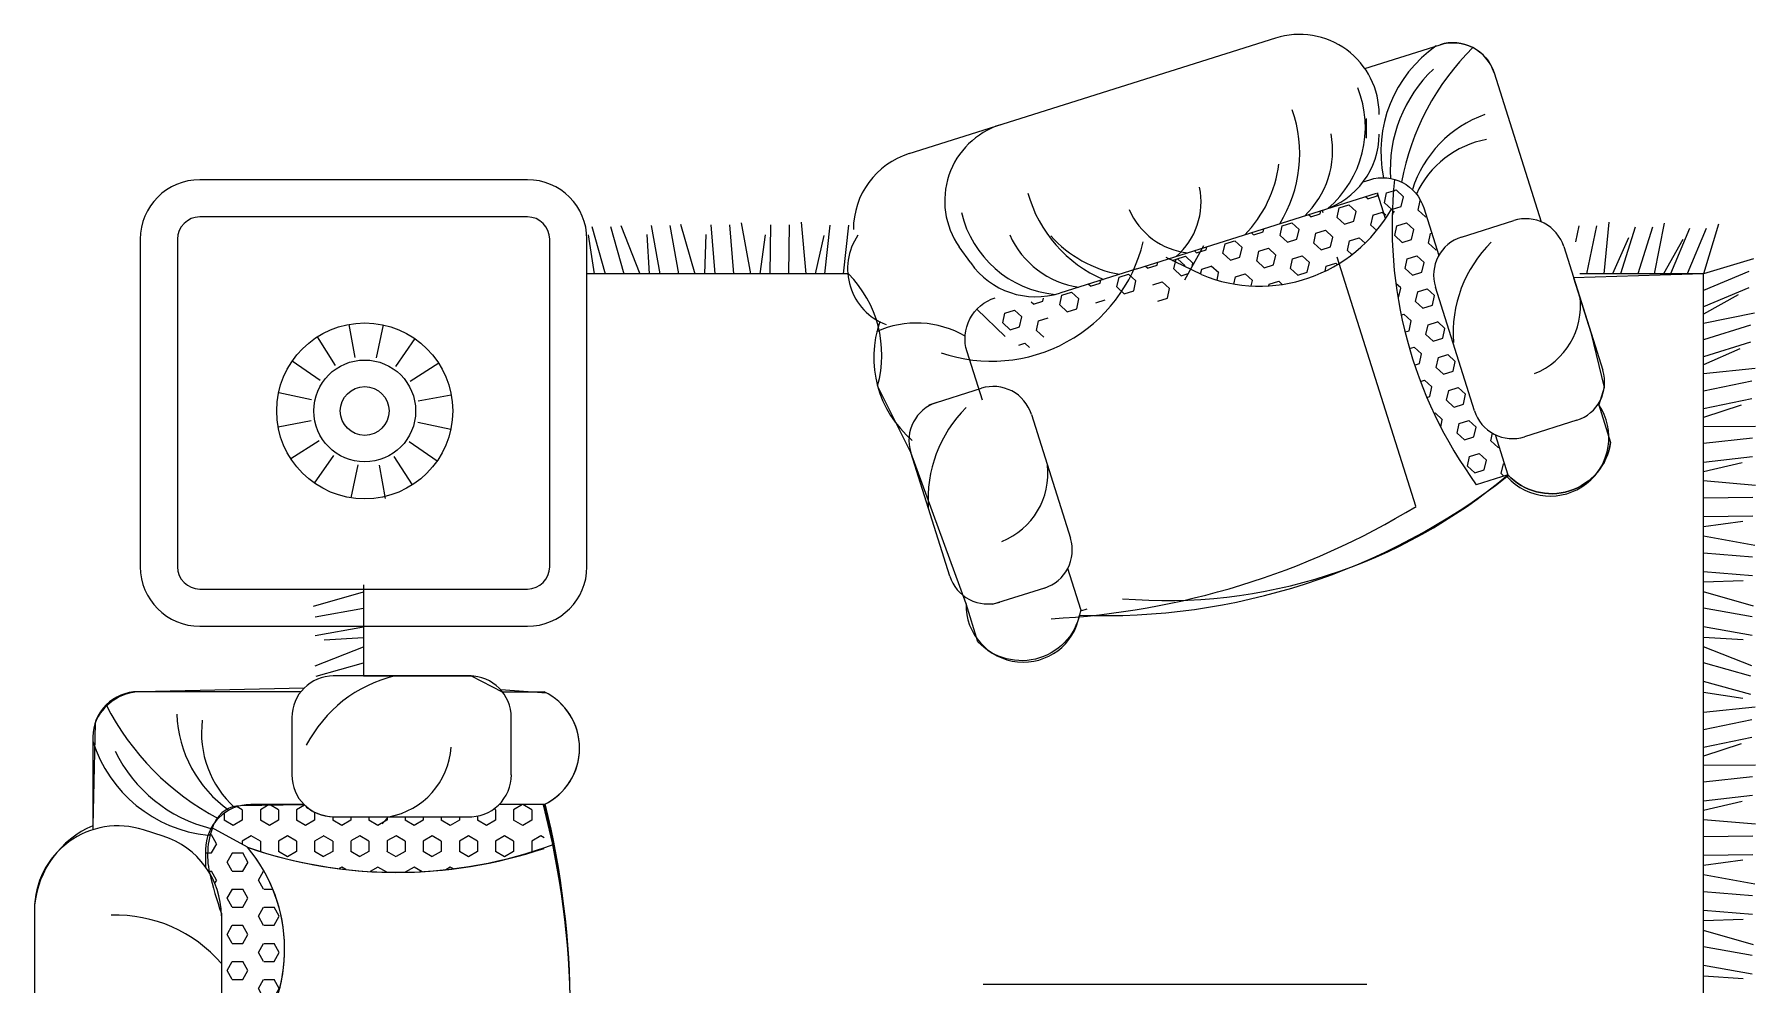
# Model space of a CAD drawing. Header units: inches. Extents: x -0.4 to 42.1, y 14 to 38.8.
# Drawn here: x 37.109 to 39.239, y 26.275 to 27.452 of the extents above; entities that cross this region are included whole.
import ezdxf

# ---------------------------------------------------------------- set-up
doc = ezdxf.new("R2010")
doc.units = ezdxf.units.IN
doc.header["$MEASUREMENT"] = 0
doc.layers.add('02', color=2, linetype='Continuous')
doc.layers.add('8', color=8, linetype='Continuous')

msp = doc.modelspace()

# ---------------------------------------------------------------- hatches: boundary and pattern name
at = {"layer": '8'}
h = msp.add_hatch(dxfattribs=at)
h.set_pattern_fill('HEX', color=256, scale=0.1042352424840904, angle=252.5039335262855, style=0)
h.set_pattern_definition([(17.49606647371444, (-26.18031542604338, 29.28417887822825), (-0.006427637197847557, 0.02039074187357888), [0.01234364713627381, -0.02468729427254763]), (137.4960664737144, (-26.18031542604338, 29.28417887822825), (-0.01444508186560662, -0.01576186803643524), [0.01234364713627385, -0.02468729427254769]), (77.49606647371444, (-26.16854282557513, 29.28788987629041), (-0.02087271906345419, 0.004628873837143632), [0.01234364713627386, -0.02468729427254772])])
edge = h.paths.add_edge_path()
edge.add_line((38.77132176169657, 27.25534850111972), (38.51307822966014, 27.17394411951345))
edge.add_line((38.51307822977655, 27.1739441194989), (38.55327069600575, 27.15427638861393))
edge.add_ellipse((38.62508558579252, 27.32756950121648), major_axis=(0.1326421525574865, 0.1326421525574865), ratio=0.9999999999999911, start_angle=202.4902553346134, end_angle=281.3812966905751)
edge.add_line((38.78129466487557, 27.22371092008352), (38.77132176181298, 27.25534850111972))
h = msp.add_hatch(dxfattribs=at)
h.set_pattern_fill('HEX', color=256, scale=0.1042352424840904, angle=252.5039335262855, style=0)
h.set_pattern_definition([(17.49606647371444, (-26.40435939091737, 29.21355499748124), (-0.006427637197847557, 0.02039074187357888), [0.01234364713627381, -0.02468729427254763]), (137.4960664737144, (-26.40435939091737, 29.21355499748124), (-0.01444508186560662, -0.01576186803643524), [0.01234364713627385, -0.02468729427254769]), (77.49606647371444, (-26.39258679044913, 29.2172659955434), (-0.02087271906345419, 0.004628873837143632), [0.01234364713627386, -0.02468729427254772])])
edge = h.paths.add_edge_path()
edge.add_ellipse((38.89025750201658, 27.15377858108359), major_axis=(0.03491310637853744, -0.03491310637853746), ratio=0.9999999999997476, start_angle=195.695911542383, end_angle=242.4960664737601, ccw=False)
edge.add_line((38.84720116485373, 27.17794471071493), (38.82858506571033, 27.23700157106605))
edge.add_ellipse((38.77772743235805, 27.22097005941423), major_axis=(0.03770615488881554, -0.03770615488881555), ratio=0.9999999999999591, start_angle=62.49606647372099, end_angle=118.9700433966646)
edge.add_ellipse((39.33342397682831, 27.21442736147246), major_axis=(0.384701378553932, -0.3847013785539322), ratio=1, start_angle=218.902022859241, end_angle=261.0710694975551)
edge.add_line((38.89367535458409, 26.89409714058666), (38.93278989141804, 26.90642695445085))
edge.add_line((38.93278989130162, 26.90642695445085), (38.91713078813159, 26.95610317602796))
edge.add_ellipse((38.93854546108746, 27.00059207101394), major_axis=(0.03491310637852932, 0.03491310637852932), ratio=0.9999999999999356, start_angle=152.4960664737415, end_angle=199.2962214049113, ccw=False)
edge.add_line((38.89145505991296, 26.98574807875075), (38.84316710072567, 27.13893458882039))
h = msp.add_hatch(dxfattribs=at)
h.set_pattern_fill('HEX', color=256, scale=0.1034515188563905, angle=360, style=0)
h.set_pattern_definition([(270, (14.85596788725347, 89.5324169665149), (-0.0223979108530048, 5.998114310673222e-18), [0.01293143985704881, -0.02586287971409762]), (150, (14.85596788725347, 89.5324169665149), (0.0111989554265024, 0.01939715979040134), [0.01293143985704881, -0.02586287971409762]), (209.9999999999999, (14.85596788725347, 89.5194855266494), (-0.0111989554265024, 0.01939715979040135), [0.0129314398570488, -0.02586287971409761])])
edge = h.paths.add_edge_path()
edge.add_ellipse((37.64723243079611, 26.53466148516263), major_axis=(0.03657563525370938, 0.03657563525370935), ratio=0.9999999999997989, start_angle=225.0000000000057, end_angle=269.9557809491414)
edge.add_line((37.68377982712813, 26.49805763288559), (37.7395050981268, 26.49805763288559))
edge.add_line((37.73950509824321, 26.49805763288559), (37.73950509824321, 26.44378111014185))
edge.add_ellipse((37.55794768249147, 26.98404765407422), major_axis=(0.403020491818402, 0.4030204918184015), ratio=1, start_angle=205.9942564104502, end_angle=243.57500302384722, ccw=False)
edge.add_line((37.37233379790091, 26.445161284388), (37.327639356181, 26.46947228568415))
edge.add_ellipse((37.37639026697256, 26.44219381270914), major_axis=(-0.03950168607399885, 0.03950168607399886), ratio=0.9999999999999222, start_angle=-45.00000000000222, end_angle=15.770894064876074, ccw=False)
edge.add_line((37.37639026697256, 26.49805763288559), (37.4424195627635, 26.49805763288559))
edge.add_ellipse((37.47896695932836, 26.53466148516263), major_axis=(-0.03657563525370709, 0.03657563525370709), ratio=0.9999999999998351, start_angle=90.04421905087239, end_angle=135.0000000000134)
edge.add_line((37.47896695932836, 26.48293572572975), (37.64723243091252, 26.48293572572975))
h = msp.add_hatch(dxfattribs=at)
h.set_pattern_fill('HEX', color=256, scale=0.1034515188563905, angle=360, style=0)
h.set_pattern_definition([(0, (16.21066372799219, 31.58958639436269), (9.946670533003043e-18, 0.0223979108530048), [0.01293143985704881, -0.02586287971409762]), (120, (16.21066372799219, 31.58958639436269), (-0.01939715979040135, -0.01119895542650239), [0.01293143985704879, -0.02586287971409758]), (59.99999999999997, (16.22359516778493, 31.58958639436269), (-0.01939715979040134, 0.01119895542650241), [0.01293143985704881, -0.02586287971409762])])
edge = h.paths.add_edge_path()
edge.add_line((37.34002341310956, 25.91179812627188), (37.34002341310956, 26.19546194022796))
edge.add_line((37.34002341310956, 26.19546194024251), (37.37477524920364, 26.19546194024251))
edge.add_ellipse((37.22180549734735, 26.07209600399465), major_axis=(0.1389584455364147, 0.1389584455364147), ratio=0.9999999999999867, start_angle=274.9941888609105, end_angle=353.8852302168077, ccw=False)
edge.add_line((37.37233337810726, 25.94576209612233), (37.34002341299315, 25.91179812627188))
edge = h.paths.add_edge_path()
edge.add_line((37.34002341310956, 26.19546194024251), (37.34002341310956, 26.36037422373584))
edge.add_ellipse((37.236571894302, 26.36037422372128), major_axis=(0.07315127050739863, 0.07315127050739863), ratio=0.9999999999999789, start_angle=315.0000000000015, end_angle=350.7537997197416)
edge.add_line((37.32052644672335, 26.42082130682347), (37.32052644672335, 26.44219381270914))
edge.add_ellipse((37.37639026697256, 26.44219381270914), major_axis=(0.03950168607400213, 0.03950168607400212), ratio=0.9999999999999782, start_angle=105.7708940648707, end_angle=134.9999999999916, ccw=False)
edge.add_line((37.32763935606458, 26.46947228568415), (37.37233379778449, 26.445161284388))
edge.add_ellipse((37.22180549734735, 26.31882787647583), major_axis=(0.1389584455364161, 0.138958445536416), ratio=0.9999999999999966, start_angle=276.11476978319104, end_angle=355.0056208364281, ccw=False)
edge.add_line((37.37477524908722, 26.19546194024251), (37.34002341299315, 26.19546194024251))

# ---------------------------------------------------------------- linework, layer by layer
at = {"layer": '02'}
for p, q in [((38.19154086666644, 27.30424672719191), (38.64559172633567, 27.44737414319052)), ((38.75555244325191, 27.4096689742476), (38.84876122492828, 27.43905055516034)), ((38.91565036987417, 27.40422443348898), (38.97379937609189, 27.21975518890058)), ((38.75772227933162, 27.32314837823315), (38.75780314281114, 27.34775425399521)), ((37.71886412384451, 27.2718444288078), (37.31333417007231, 27.2718444288078)), ((38.47358910603911, 27.16149622715993), (38.77016851426565, 27.25498497060135)), ((38.75372133128808, 27.26931391623321), (38.76169592076444, 27.27182769273741)), ((38.78129466487557, 27.22371092008352), (38.77132176169657, 27.25534850111972)), ((38.77164065469519, 27.25433685981652), (38.77190583319866, 27.25553261403211)), ((38.77981881871351, 27.24336863689341), (38.78249130029694, 27.25541950686993)), ((38.7824912863271, 27.25541950522556), (38.79113329299257, 27.25814366717923)), ((38.7042532044416, 27.23075703788009), (38.70326401041352, 27.23389511129453)), ((38.78891892898359, 27.23502877627134), (38.77981881033161, 27.24336864815659)), ((38.78891892339566, 27.23502876334924), (38.78977455133104, 27.23529847721902)), ((38.78956291526087, 27.22876078477229), (38.79246796229386, 27.23281695110591)), ((38.82858506571033, 27.23700157106605), (38.84720116485373, 27.17794471071493)), ((37.71886412384451, 27.22576147949831), (37.31333417007231, 27.22576147949831)), ((37.79886361914218, 27.21378673475219), (37.81511744884305, 27.15511408375851)), ((37.82183638172687, 27.21378706084606), (37.8380897536827, 27.15511408375851)), ((37.83453967985228, 27.2150087535013), (37.85804557175838, 27.15511408375851)), ((37.87210753657386, 27.21506608519512), (37.88271057772913, 27.15511408375851)), ((37.89531729793639, 27.21506636629447), (37.90591985224277, 27.15511408375851)), ((37.90837651309089, 27.21697192287347), (37.92608261811078, 27.15511408375851)), ((37.94603026522786, 27.21580250103243), (37.95088649498761, 27.15511408375851)), ((37.9692668340122, 27.21580273456157), (37.97412255224303, 27.15511408375851)), ((37.98345252922267, 27.21837489807904), (37.99519849828907, 27.15511408375851)), ((38.01996234924995, 27.21598931316503), (38.01902778869957, 27.15511408375851)), ((38.04301529149056, 27.21598949702848), (38.04208019962066, 27.15511408375851)), ((38.05775256296151, 27.21920497356432), (38.06343202250541, 27.15511408375851)), ((38.09323424826839, 27.21562482978725), (38.08651736103461, 27.15511408375851)), ((38.11647290484511, 27.21562496232609), (38.10975547139064, 27.15511408375851)), ((38.78154799998269, 27.22773285385147), (38.77940889382266, 27.22969325370314)), ((38.87541350959332, 27.2008689823163), (38.9400361315766, 27.22123953920191)), ((39.02044338806995, 27.21471235172458), (39.01629748781674, 27.19484735506221)), ((39.04250631764994, 27.21471243173101), (39.03006737660148, 27.15511408375851)), ((39.05794256603808, 27.21912161249593), (39.05139010962561, 27.15511408375851)), ((39.09041622005866, 27.2132601425149), (39.07236898182423, 27.15511408375851)), ((39.11168172936418, 27.21326016927587), (39.09363392977507, 27.15511408375851)), ((39.12637497162909, 27.21820893089562), (39.11376788308375, 27.15511408375851)), ((39.15778004708231, 27.21128135359713), (39.13428739392661, 27.15511408375851)), ((39.17805555234195, 27.21128132685071), (39.15456233759873, 27.15511408375851)), ((39.19363287142009, 27.21672485258414), (39.17508532204197, 27.15511408375851)), ((37.23960145124697, 27.1981117099097), (37.23960145124697, 26.79258175599198)), ((37.28568440051281, 27.1981117099097), (37.28568440051281, 26.79258175599198)), ((37.74651389363684, 26.79258175599198), (37.74651389363684, 27.1981117099097)), ((37.79259684290268, 26.79258175599198), (37.79259684290268, 27.1981117099097)), ((37.79402316365854, 27.20358602996957), (37.80163198248015, 27.15511408375851)), ((37.8665649469895, 27.2040898094604), (37.86953176119827, 27.15511408375851)), ((37.93983573610426, 27.20415005718342), (37.93813367750958, 27.15511408375851)), ((38.01317197903522, 27.20376622754366), (38.0068164617242, 27.15511408375851)), ((38.08590953149364, 27.20294179655712), (38.07495811236554, 27.15511408375851)), ((38.53279268140436, 27.14782124100411), (38.55630319988818, 27.1903515518391)), ((39.08222605036103, 27.20000491776254), (39.06242108325937, 27.15511408375851)), ((39.14926660833412, 27.19791906679557), (39.1252841747319, 27.15511408375851)), ((38.26772111448922, 27.16868858790649), (38.25354428593532, 27.18880010681851)), ((38.49844723897517, 27.16588219706709), (38.49926981310823, 27.16959138469638)), ((38.55327069600575, 27.15427638862848), (38.50962055478708, 27.1756360938055)), ((38.51931995809541, 27.16125332322945), (38.52199243944601, 27.17330419319142)), ((38.521992425709, 27.17330419151795), (38.53376502594442, 27.17701518958011)), ((38.54286515018434, 27.16867533045688), (38.53376503153235, 27.17701520235669)), ((38.5418900424102, 27.16427828318074), (38.54286515856624, 27.16867531936832)), ((38.8188020380167, 26.86736756400596), (38.72155123184898, 27.17588156777883)), ((39.00197052494154, 27.18899313023239), (39.05025848401242, 27.0358066201773)), ((39.23669609105677, 27.17366163300567), (39.17508532204197, 27.15511408375851)), ((38.47358910603911, 27.16149622715993), (38.378120927182, 27.13140243158368)), ((38.42781163709701, 27.14361620867958), (38.42863421123006, 27.14732539630886)), ((38.44868435621724, 27.13898733484193), (38.45135683756784, 27.1510382048039)), ((38.45135682383084, 27.15103820311588), (38.46312942429908, 27.15474920119259)), ((38.47222954830617, 27.14640934204026), (38.46312942965419, 27.15474921394007)), ((38.48667463035785, 27.16217121007894), (38.4838736777147, 27.1647381639089)), ((38.48667462476992, 27.16217119731691), (38.49844722523817, 27.16588219537907)), ((38.52842006836549, 27.1529134624182), (38.51931994971351, 27.16125333431801)), ((38.52842006301039, 27.15291344964162), (38.53712438633197, 27.15565725526931)), ((39.17508532204197, 27.15511408375851), (39.01411172169723, 27.15047695355706)), ((39.01411172169723, 27.15047695355706), (39.03554786466525, 27.08247391569994)), ((39.23125256509051, 27.15808431407304), (39.17508532204197, 27.13459109928617)), ((38.37804875433908, 27.11672134645442), (38.38072123592251, 27.12877221641638)), ((38.3807212221855, 27.12877221472836), (38.39249382242092, 27.13248321279052)), ((38.40159394642801, 27.12414335363819), (38.39249382777602, 27.132483225538)), ((38.41603902847969, 27.13990522167687), (38.41323807606936, 27.14247217550683)), ((38.41603902312458, 27.13990520891484), (38.42781162336, 27.14361620699156)), ((38.45778446648733, 27.13064747401613), (38.44868434783534, 27.13898734590139)), ((38.45778446113222, 27.13064746123955), (38.46955706136764, 27.13435845931626)), ((38.46955707510465, 27.13435846100429), (38.47222955668808, 27.14640933096625)), ((38.4931022620713, 27.14178045544059), (38.50487486230672, 27.14549145350275)), ((38.51397498654664, 27.13715159437952), (38.50487486789466, 27.14549146627933)), ((38.51130251334511, 27.12510071332899), (38.51397499492855, 27.13715158329096)), ((38.89145505991296, 26.98574807875075), (38.84316710084208, 27.13893458882039)), ((39.23125259186604, 27.13780880881341), (39.17508532204197, 27.1143161555704)), ((39.21789030525365, 27.12929536991969), (39.17508532204197, 27.10531293634658)), ((38.31020425217689, 27.07765575906187), (38.27524567865298, 27.11136830189598)), ((38.30741315246091, 27.0944553580669), (38.31008563404434, 27.10650622802887)), ((38.31008562030733, 27.10650622634084), (38.32185822054275, 27.11021722440301)), ((38.33095834478267, 27.10187736523612), (38.32185822589786, 27.11021723713593)), ((38.34540342660152, 27.1176392332748), (38.3426024741912, 27.12020618711931)), ((38.34540342124642, 27.11763922052733), (38.35717602148183, 27.12135021858949)), ((38.35717603521884, 27.12135022029206), (38.35799860958473, 27.12505940790679)), ((38.38714886460916, 27.10838148559951), (38.37804874595717, 27.11672135749932)), ((38.38714885925405, 27.10838147285203), (38.39892145948947, 27.1120924709142)), ((38.39892147322648, 27.11209247261677), (38.40159395480991, 27.12414334257874)), ((38.42246666019314, 27.11951446705307), (38.43423926042855, 27.12322546511523)), ((38.49952989913986, 27.12138971356426), (38.51130249960811, 27.12510071164097)), ((39.23818016917907, 27.10640373336019), (39.17508532204197, 27.09379664475664)), ((37.49796201525719, 27.09268137626741), (37.50544181190894, 27.05156742869103)), ((37.5404761250084, 27.09198453714298), (37.53165292953604, 27.05113780820493)), ((38.31651326273099, 27.08611549719744), (38.30741314407901, 27.09445536909725)), ((38.31651325737589, 27.08611548446452), (38.32828585784414, 27.08982648252668)), ((38.32828587158114, 27.08982648422925), (38.33095835293175, 27.10187735419122)), ((38.35825870097146, 27.0768577495367), (38.34915858231948, 27.08519762143651)), ((38.34915859046855, 27.08519761039161), (38.35183107205198, 27.09724848035357)), ((38.35183105831497, 27.097248478651), (38.36360365855039, 27.10095947671316)), ((39.23323140763209, 27.09171049109527), (39.17508532204197, 27.07366269128788)), ((37.45841743032911, 27.0770557261897), (37.48106148796619, 27.04193378579321)), ((37.57948737223164, 27.0750712962511), (37.55570443607398, 27.04071033017344)), ((38.32726289778479, 27.06708713875951), (38.33471349491269, 27.06943574065035)), ((38.34048599008933, 27.06414551205335), (38.3347135002678, 27.06943575339783)), ((39.03554786466525, 27.08247391569994), (39.05212132543788, 27.01452601183364)), ((39.23323138085657, 27.0704449817752), (39.17508532204197, 27.05239774352622)), ((39.21997615606055, 27.06225481193205), (39.17508532204197, 27.04244984499046)), ((37.42786267543674, 27.04748645048339), (37.46222364138343, 27.02370351429663)), ((37.60905664790884, 27.04451654119866), (37.57393470736683, 27.02187248357614)), ((38.28216101512776, 26.99867074606691), (38.26321226781697, 27.05878288489867)), ((39.2390928508667, 27.03797132759455), (39.17508532204197, 27.03141887138581)), ((39.23468367014543, 27.02253507929372), (39.17508532204197, 27.0100961381434)), ((37.41094943442845, 27.00847520333291), (37.45179616338105, 26.99965200781689)), ((37.624682297972, 27.00497195647431), (37.58356835045383, 26.99749215979346)), ((38.19351387447209, 26.93414874685213), (38.15239112781823, 27.01648319342739)), ((38.21632950850294, 26.99311034019438), (38.28095213002057, 27.01348089707999)), ((39.05212132543788, 27.01452601183364), (39.04522335510232, 26.99317302908849)), ((39.23468359005169, 27.00047214967008), (39.17508532204197, 26.98803376498499)), ((38.34288652361833, 26.98123448812503), (38.39117448268921, 26.82804797805538)), ((39.04482074342199, 26.99445025605774), (39.05993397468232, 26.94650573355129)), ((39.22165546873116, 26.99267942030956), (39.17508532204197, 26.97723127686577)), ((37.41025259536222, 26.96596109347984), (37.45136654288039, 26.97344089016069)), ((37.62398545890578, 26.96245784662124), (37.58313872995318, 26.97128104213725)), ((38.91713078813159, 26.9561031760134), (38.93278989130162, 26.90642695445085)), ((39.01801207502835, 26.9738722266814), (38.95338945327789, 26.95350166979579)), ((39.23942587039896, 26.96633992654488), (39.17508532204197, 26.9659014427928)), ((37.42587824542538, 26.92641650875548), (37.46100018596739, 26.94906056639256)), ((37.60707221789748, 26.92344659947075), (37.57271125171796, 26.94722953565752)), ((38.24180183354297, 26.78096223679704), (38.19351387447209, 26.93414874685213)), ((38.26190980784126, 26.74668378635061), (38.19351387447209, 26.93414874685213)), ((39.23559620072596, 26.95176265386208), (39.17508532204197, 26.9450452203494)), ((37.45544752110258, 26.89586175370305), (37.47923045726024, 26.93022271979526)), ((37.50058978148267, 26.8779184401249), (37.50941297695503, 26.91876516906295)), ((37.54310389123388, 26.87722160100047), (37.53562409458213, 26.91833554857685)), ((37.57651746277229, 26.89387732376445), (37.55387340513521, 26.92899926417549)), ((39.23559606824533, 26.92852399729991), (39.17508532204197, 26.92180711012434)), ((39.22291303500064, 26.92119928058337), (39.17508532204197, 26.91024786141161)), ((38.93278989130162, 26.90642695445085), (38.89367535458409, 26.89409714058666)), ((38.93423198377245, 26.90492815428688, 0.3385676031445231), (38.92910597174891, 26.90331231580449, 0.3385676031445231)), ((39.23917621192054, 26.89304231192027), (39.17508532204197, 26.89872177159514)), ((39.23596073551566, 26.87830504044932), (39.17508532204197, 26.87736994869583)), ((39.23596055157945, 26.85525209826692), (39.17508532204197, 26.85431753777475)), ((39.22373746595808, 26.84846172797943), (39.17508532204197, 26.84210621081393)), ((39.23834613644981, 26.81874227826875), (39.17508532204197, 26.83048824730604)), ((39.23577397297599, 26.80455658298552), (39.17508532204197, 26.80941230133276)), ((38.40388764724598, 26.73970463706455), (38.38789589567573, 26.79043613712229)), ((39.23577373944686, 26.78132001423028), (39.17508532204197, 26.78617624394638)), ((37.31333417007231, 26.76493198640337), (37.71886412384451, 26.76493198640337)), ((38.35892807370514, 26.76611358455948), (38.29430545195468, 26.74574302767387)), ((39.22412129542322, 26.77512548500481), (39.17508532204197, 26.77342342639558)), ((37.45424130795986, 26.7436662620933), (37.51609914707483, 26.76137236718596)), ((38.27674356386528, 26.69962585794956), (38.26190980784126, 26.74668378635061)), ((39.23694316115693, 26.7436662620933), (39.17508532204197, 26.76137236718596)), ((37.45614686449521, 26.73060704696791), (37.51609914707483, 26.74120960125974)), ((38.41138396113642, 26.74011426866155, 0.3385676031445231), (38.40356591045388, 26.73764983685787, 0.3385676031445231)), ((39.23503760462158, 26.73060704696791), (39.17508532204197, 26.74120960125974)), ((37.31333417007231, 26.71884903709388), (37.71886412384451, 26.71884903709388)), ((37.4561471455218, 26.70739728559083), (37.51609914707483, 26.7180003267461)), ((37.46712342141659, 26.70185469606468), (37.51609914707483, 26.70482151011338)), ((39.23503732359499, 26.70739728559083), (39.17508532204197, 26.7180003267461)), ((39.2240610477002, 26.70185469606468), (39.17508532204197, 26.70482151011338)), ((37.45620447727383, 26.66982942876739), (37.51609914707483, 26.69333532067349)), ((39.23497999184296, 26.66982942876739), (39.17508532204197, 26.69333532067349)), ((37.45742616992906, 26.6571261308457), (37.51609914707483, 26.67337950269966)), ((37.64923856341743, 26.65733209650016), (37.47837830548637, 26.65736766445143)), ((37.64723243079611, 26.65737101408404), (37.47896695932836, 26.65737101408404)), ((37.51609914707483, 26.65737101408404), (37.64923856341743, 26.65733209650016)), ((37.64923856341743, 26.65733209650016), (37.68781500802838, 26.63771718334856)), ((39.23375829918773, 26.6571261308457), (39.17508532204197, 26.67337950269966)), ((37.43838438186326, 26.63771718334856), (37.23673071646594, 26.63771718334856)), ((37.44245270015203, 26.64228216320435), (37.23978957305194, 26.63771718334856)), ((37.74257240308911, 26.63616366488377), (37.68593730548859, 26.63995978319535)), ((37.68781500802838, 26.63771718334856), (37.73950509824321, 26.63771718334856)), ((39.23375797322483, 26.63415336804274), (39.17508532204197, 26.65040719784547)), ((39.22355726831124, 26.62931291274827), (39.17508532204197, 26.63692173154077)), ((39.2390928508667, 26.61851202453936), (39.17508532204197, 26.61195956833062)), ((37.18357111052141, 26.59902376526252), (37.18086689621673, 26.47185089462828)), ((37.42724119969175, 26.60564525465115), (37.42724119969175, 26.53466148516263)), ((37.69895819019989, 26.53466148516263), (37.69895819019989, 26.60564525465115)), ((39.23468367014543, 26.60307577622398), (39.17508532204197, 26.59063683507366)), ((37.18086689621673, 26.58185336315755), (37.18086689621673, 26.46685661103793)), ((39.23468359005169, 26.58101284660033), (39.17508532204197, 26.5685744619298)), ((39.22165546873116, 26.57322011725437), (39.17508532204197, 26.55777197381058)), ((39.23942587039896, 26.54688062347514), (39.17508532204197, 26.54644213972306)), ((39.23559620072596, 26.53230335079234), (39.17508532204197, 26.52558591729421)), ((39.23559606824533, 26.50906469423017), (39.17508532204197, 26.50234780706915)), ((37.44274898576082, 26.497731651911), (37.36375132672951, 26.49660910093035)), ((37.4424195627635, 26.49805763288559), (37.37639026697256, 26.49805763288559)), ((37.73864507167131, 26.49805763288559), (37.68360715060957, 26.49788603217558)), ((37.73950509824321, 26.49805763288559), (37.68377982712813, 26.49805763288559)), ((39.22291303500064, 26.50173997752818), (39.17508532204197, 26.49078855834187)), ((37.26799767142624, 26.45893708328758), (37.24343808884264, 26.46676765935654)), ((37.37233379790091, 26.445161284388), (37.32763935606458, 26.46947228568415)), ((37.47896695932836, 26.48293572572975), (37.64723243079611, 26.48293572572975)), ((37.54512721118049, 26.48116288955889), (37.53919033244715, 26.47403384805175)), ((39.23917621192054, 26.47358300885053), (39.17508532204197, 26.47926246853995)), ((37.37218253225551, 26.44524356350694), (37.37218253225551, 26.44524356350694)), ((37.37218253225551, 26.44524356350694), (37.37251453059257, 26.44509906674311)), ((39.23596073551566, 26.45884573737958), (39.17508532204197, 26.45791064562609)), ((37.32052644672335, 26.44219381270914), (37.32052644672335, 26.42082130682347)), ((39.23596055157945, 26.43579279519718), (39.17508532204197, 26.43485823470501)), ((39.22373746595808, 26.42900242490969), (39.17508532204197, 26.42264690774418)), ((39.23834613644981, 26.399282975199), (39.17508532204197, 26.41102894425085)), ((39.23577397297599, 26.38509727993032), (39.17508532204197, 26.38995299826302)), ((37.10856079267801, 26.36820479979024), (37.10856079267801, 25.11161219646265)), ((37.10868912171104, 26.37335603229103), (37.10918161696286, 25.10029561531364)), ((37.33998628360682, 26.36314565415187), (37.34001192245164, 25.11790091652465)), ((37.34002341310956, 26.36037422372128), (37.34002341310956, 25.1194427725316)), ((39.23577373944686, 26.36186071116053), (39.17508532204197, 26.36671694087663)), ((39.22412129542322, 26.35566618194962), (39.17508532204197, 26.35396412334039)), ((39.23694316115693, 26.32420695903811), (39.17508532204197, 26.34191306413077)), ((39.23503760462158, 26.31114774391272), (39.17508532204197, 26.32175029819)), ((39.23503732359499, 26.28793798253564), (39.17508532204197, 26.29854102367635)), ((38.75808240454175, 26.27509723455687), (38.28300417195537, 26.27509723455687)), ((39.2240610477002, 26.28239539299493), (39.17508532204197, 26.28536220705819))]:
    msp.add_line(p, q, dxfattribs=at)
for points in [[(38.11637932485432, 27.15511408375851), (37.79259684290268, 27.15511408375851)], [(39.17508532204197, 24.45304868775229), (39.17508532204197, 27.15511408375851), (39.021962085315, 27.15511408375851)], [(37.51609914707483, 26.77015346283251), (37.51609914707483, 26.65737101408404)]]:
    msp.add_lwpolyline(points, dxfattribs=at)
for radius in [0.1089747043790442, 0.06306705260971487, 0.03023915018754046]:
    msp.add_circle((37.51746744666711, 26.98546652497707), radius, dxfattribs=at)
for centre, radius, start, end in [((38.67467917785511, 27.3530040387016), 0.0987491770901909, 359.8117072455338, 107.4960665178768), ((38.93559137805828, 27.30623155483436), 0.1601089925801936, 124.9000613851287, 191.5092184075814), ((39.11034175455102, 27.21191197004037), 0.3143159526089739, 134.6577147356465, 169.565366384315), ((38.86479273652189, 27.38819292183716), 0.05332455562869231, 17.4960664723154, 107.4960665178768), ((38.95836413236798, 27.28462415577478), 0.171207057968447, 133.4630606702346, 183.7634504508009), ((38.62423869180024, 27.33674348818413), 0.132087763245629, 310.401040772358, 21.79995403219143), ((38.33425611424722, 27.24569475294657), 0.0987491770901909, 107.4960665178768, 215.1804256887191), ((38.51110977031753, 27.30379604862928), 0.1639821038996294, 328.1338723250796, 19.46909532394809), ((38.95323546025433, 27.21537565114368), 0.1456033735008964, 109.6598122586806, 162.3254110990956), ((38.60475465449967, 27.30775347717672), 0.111060393528911, 313.2157882280903, 10.88266768334301), ((38.67459831460842, 27.32839816295409), 0.0987491770901909, 287.4960665178768, 359.8117072455338), ((38.92803160896987, 27.20406301913708), 0.119530383415787, 100.4565615584247, 155.2389549522371), ((38.22122885128015, 27.2100659247265), 0.09874917709019145, 107.4960665178768, 179.974611355596), ((38.4984779206989, 27.30991468561506), 0.1519070068256591, 315.541219762969, 352.918224742695), ((37.31333417007231, 27.1981117099097), 0.07373271889400845, 90, 180), ((37.71886412384451, 27.1981117099097), 0.07373271889400845, 0, 90), ((38.49647621814624, 27.29918321186078), 0.1639821038996294, 195.5230376579028, 246.8582606253848), ((38.4638813937036, 27.24415915062518), 0.08902224192357354, 310.8040195598564, 11.92258155430371), ((38.54572863415346, 27.26995930883668), 0.08902224192357354, 203.0695513858577, 264.1881133446645), ((37.31333417007231, 27.1981117099097), 0.0276497695852549, 90, 180), ((37.71886412384451, 27.1981117099097), 0.02764976958525317, 0, 90), ((38.38490335298233, 27.26129940987839), 0.132087763245629, 193.1921789106748, 264.5910922012185), ((38.95488012376704, 27.1741491379692), 0.04937458854509545, 17.4960664723154, 107.4960665178768), ((38.18920817370058, 27.16148565814756, 0.6771352062890462), 0.07391141202163205, 145.821794435471, 249.1703384789789), ((38.29375316812188, 27.24001062306734), 0.1929223476725679, 251.005167390534, 346.476117240599), ((38.41749000297391, 27.24872329341115), 0.111060393528911, 204.1094652739703, 261.7763447926152), ((38.47967766462357, 27.30398840665685), 0.1519070068256591, 222.0739082210881, 259.4509132052138), ((38.89025750201658, 27.15377858108359), 0.04937458854509545, 107.4960665178768, 197.4960664723154), ((39.0241054408671, 27.08132281272656), 0.1592143630588183, 134.6981413837297, 184.0308840361374), ((38.34843294280113, 27.22558323403455), 0.0987491770901909, 215.1804256887191, 287.4960665178768), ((38.01566538637967, 27.05495907967661), 0.1420363412112971, 344.2829078544268, 44.8405702336761), ((38.93262346046508, 27.11565435237235), 0.09012040106758944, 291.5497561881501, 6.946045709670178), ((38.28231026771941, 27.05180034312462, 0.6771352062890462), 0.1346338884765912, 160.6575104065311, 229.7580138212625), ((38.20063166953155, 26.97476960077283), 0.119530383415787, 59.75317804107274, 114.5355713421598), ((39.00316808283792, 27.02096262791411), 0.04937458854509545, 287.4960665178768, 17.4960664723154), ((38.29579612244383, 26.96639049586183), 0.04937458854509545, 17.4960664723154, 107.4960665178768), ((38.24060427564659, 26.94899273911533), 0.04937458854509545, 107.4960665178768, 197.4960664723154), ((38.37406169836872, 26.87641387097056), 0.1592143630588183, 134.6981413837297, 184.0308840361374), ((38.93854546108746, 27.00059207101394), 0.04937458854509545, 197.4960664723154, 287.4960665178768), ((38.98548662992657, 26.95242044199067), 0.07231355120811979, 221.9073064209667, 34.3019348717592), ((38.98676366689146, 26.95691544363608), 0.07390707674885776, 223.0890883387928, 351.9030445605696), ((38.27314894301348, 26.90777261046269), 0.09012040106758944, 291.5497561881501, 6.946045709670178), ((38.43241746704557, 27.54197638424039), 0.8100077394603993, 267.8833444144694, 308.0503704395475), ((38.50975221958474, 27.40304978612794), 0.6523765084180342, 265.2489029087487, 310.4253161014174), ((38.31862204409667, 27.68996091312538), 0.9629896711221457, 272.9044424789352, 301.3234246676811), ((38.34408408151471, 26.81320398579219), 0.04937458854509545, 287.4960665178768, 17.4960664723154), ((37.31333417007231, 26.79258175599198), 0.07373271889400845, 180, 270), ((37.31333417007231, 26.79258175599198), 0.02764976958525317, 180, 270), ((37.71886412384451, 26.79258175599198), 0.02764976958525145, 270, 0), ((37.71886412384451, 26.79258175599198), 0.07373271889400845, 270, 0), ((38.28889223471747, 26.79580622906024), 0.04937458854509545, 197.4960664723154, 287.4960665178768), ((38.33276842096352, 26.74519422869007), 0.07087426783468635, 178.7957314570048, 349.6996392655886), ((37.47896695932836, 26.60564525465115), 0.05172575942819524, 90, 180), ((37.5935176881449, 26.49515996963992), 0.1667959993949525, 103.4651824181581, 152.7979250861763), ((37.64723243079611, 26.60564525465115), 0.05172575942819524, 0, 90), ((37.24119115694889, 26.5754936044289), 0.0622393622251811, 91.29036729601398, 157.7864859322359), ((37.70606500706167, 26.56788740812435), 0.07742375089823511, 294.9650027323652, 64.41116621121563), ((37.49019974264779, 26.77167372870126), 0.329283378923687, 207.1616482467687, 242.0692998777617), ((37.43725733975411, 26.61579130719865), 0.1525368674771297, 182.1637458047512, 234.8293446072644), ((37.44062228016087, 26.58704579943542), 0.1252223064355864, 172.960495107874, 227.7428884643203), ((37.34092121156395, 26.6267778180084), 0.1677332303221076, 197.4039948673154, 264.0131519858342), ((37.36968275117219, 26.64272590741557), 0.1793597750145636, 205.9669942087681, 256.2673839264252), ((37.53040235749909, 26.57575158335776), 0.09441184873747467, 280.5500207888084, 355.9463102476469), ((37.47896695932836, 26.53466148516263), 0.05172575942819524, 180, 270), ((37.6470724889496, 26.53487567426446), 0.05199052916852888, 267.4724319631837, 0.1039742400499789), ((37.36426093363666, 26.46074635380164), 0.0358663676830721, 90.81411403927729, 155.5378280412744), ((37.47264709933192, 26.52587816742407), 0.0410624346588299, 223.27152422038, 245.2561866562419), ((37.481217897539, 26.54447494665901), 0.06153922092963071, 245.2561866562419, 270), ((36.72783594233447, 26.23596975848004), 1.04423859614032, 346.3615704516528, 14.51538539071691), ((36.76319809541569, 26.24390111054918), 1.008846322127962, 345.4083759990405, 14.59162400095954), ((36.68613629932047, 26.24096865787969), 1.085952541578495, 346.6240343788522, 13.73515069113339), ((37.21201231148557, 26.36820479979024), 0.1034515188563905, 72.3156408240246, 180), ((37.22789732277856, 26.36169300631837), 0.1197773825623085, 113.1194062693541, 174.4121113484324), ((37.41994488080495, 26.43541410292191), 0.09704172963044677, 155.5378280412744, 193.1666306697017), ((37.236571894302, 26.36037422372128), 0.1034515188563905, 0, 72.3156408240246), ((37.22193707855881, 26.3187799283226), 0.1963841830948285, 321.3781074135974, 40.0877737962619), ((37.55693912277461, 26.97830861289212), 0.5642028449774728, 250.9207053213243, 290.2259310993568), ((37.81303883767218, 26.527371956767), 0.5007484372547802, 193.1666306697017, 199.1451048598648), ((37.20966140254863, 26.18927544841818), 0.1717907755138974, 40.63780590791086, 91.97302886264917)]:
    msp.add_arc(centre, radius, start, end, dxfattribs=at)
at = {"layer": '02', "extrusion": (0, 0, -1)}
for centre, major_axis, ratio, start_param, end_param in [((38.86479273652189, 27.38819292183716), (0.03770615488881893, -0.03770615488881893), 0.9999999999998392, 3.621626850873905, 5.192423177667864), ((38.77772743235805, 27.22097005941423), (0.03770615488881723, -0.03770615488881722), 0.9999999999998972, 3.621626850873614, 5.192423177667887), ((38.31406990116925, 27.07481439653593), (0.03770615488881703, 0.03770615488881702), 0.9999999999999292, 3.621626850872946, 5.192423177668558), ((38.98676366689146, 26.95691544363608), (0.05226019514679629, 0.05226019514679629), 0.9999999999998896, 0.9267166951358715, 3.174944353020533), ((38.33071914040015, 26.75010863443122), (0.05225836568117072, -0.05225836568117073), 0.9999999999999014, -0.6441527276028003, 1.604221122168909)]:
    msp.add_ellipse(centre, major_axis=major_axis, ratio=ratio, start_param=start_param, end_param=end_param, dxfattribs=at)
at = {"layer": '02'}
for centre, major_axis, ratio, start_param, end_param in [((39.33342397682831, 27.21442736147246), (0.3847013785539321, -0.3847013785539321), 1, 3.820561038169638, 4.556549744435271), ((38.62508558579252, 27.32756950121648), (0.1326421525574861, 0.1326421525574861), 0.9999999999999741, 3.534121658793022, 4.984331023249155), ((37.23673071646594, 26.58185336315755), (-0.03950168607399886, 0.0395016860739989), 0.9999999999999003, -0.785398163397498, 0.7853981633974527), ((37.70606500706167, 26.56788740812435), (-0.05474685928503348, 0.05474685928503351), 1, 2.802803892101468, 5.051177741872944), ((37.37639026697256, 26.44219381270914), (-0.03950168607399886, 0.0395016860739989), 0.9999999999999003, -0.785398163397498, 0.785398163397498), ((37.55794768249147, 26.98404765407422), (0.4030204918184018, 0.4030204918184017), 0.9999999999999998, 3.595278014559802, 4.2511857783213), ((37.22180549734735, 26.31882787647583), (0.1389584455364161, 0.138958445536416), 0.9999999999999966, 4.819111846102833, 6.196016946682256)]:
    msp.add_ellipse(centre, major_axis=major_axis, ratio=ratio, start_param=start_param, end_param=end_param, dxfattribs=at)

doc.saveas('drawing.dxf')
